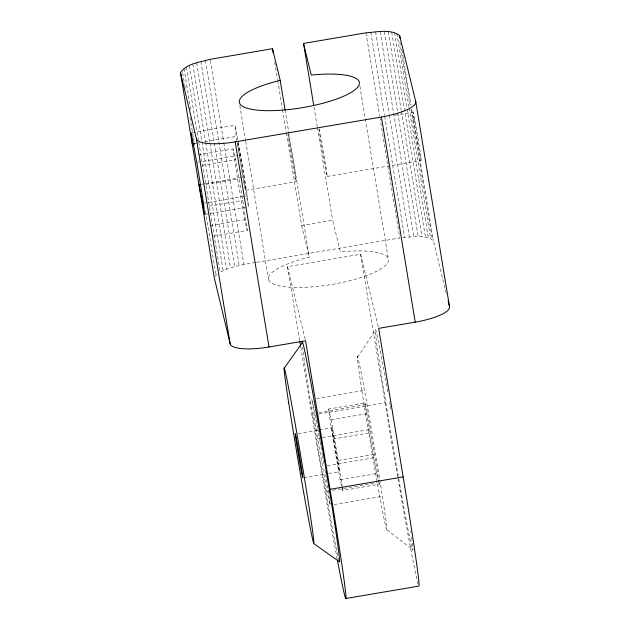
<?xml version="1.0" encoding="UTF-8"?>
<svg xmlns="http://www.w3.org/2000/svg" width="630" height="630" viewBox="0 0 630 630"><rect width="100%" height="100%" fill="white"/><g stroke="black" fill="none" stroke-linecap="round" stroke-linejoin="round"><path stroke-width="0.47" stroke-dasharray="3.15 2.36" d="M357.517 357.289L375.472 330.167M214.806 276.491L217.791 273.617M255.496 262.497C243.464 264.419 231.131 266.498 220.193 272.144L198.513 140.553M192.119 132.568L235.029 125.276L240.652 154.956L247.377 195.796L248.488 206.955L242.865 177.266L236.14 136.434L235.029 125.276M194.182 143.561L198.946 142.75M204.671 141.774L236.14 136.434M394.86 115.282L413.115 112.179M198.411 154.854L233.037 148.971L235.651 159.666L242.778 200.379L247.299 230.399L211.711 236.447M197.741 162.249L237.793 155.445M238.746 155.279L240.652 154.956M201.978 165.383L235.651 159.666M201.86 184.236L204.718 183.747M205.671 183.582L241.912 177.432M205.821 184.377L237.565 178.991L233.037 148.971M245.857 190.244L296.139 181.7M327.167 176.431L421.312 160.437M204.466 203.088L207.333 202.6M208.286 202.435L244.519 196.284M245.472 196.119L247.377 195.796M209.113 206.105L242.778 200.379M205.577 214.239L209.388 213.594M210.341 213.428L246.582 207.278M210.066 225.587L244.692 219.705L247.299 230.399M286.335 132.772L301.62 225.532L332.648 220.264L340.365 251.905A60.819 15.592 -9.4 0 1 379.654 269.593A60.819 15.592 -9.4 0 1 281.445 286.272A60.819 15.592 -9.4 0 1 309.33 257.182L285.295 111.266M256.465 262.332L399.766 237.959L379.843 117.007M299.652 340.452L287.5 266.663L360.604 254.244L378.669 328.364M316.559 398.514L362.904 390.639M379.016 482.352L379.307 484.289L342.752 490.494L340.145 479.8L333.018 439.078L328.49 409.067L365.046 402.853L367.652 413.548L378.866 481.383M318.985 412.579L366.298 404.547M337.247 559.306A148.334 2.796 80.4 0 1 328.025 508.985L324.828 490.904A148.334 2.796 80.4 0 1 311.968 415.209L314.85 414.713M318.701 414.06L385.072 402.791L360.604 254.244M328.49 409.067L331.104 419.761L367.652 413.548M298.226 433.566L318.426 430.133M319.394 429.967L331.9 427.841M326.403 479.493L330.27 505.189L326.883 491.29L317.614 438.354L321.473 437.7M322.442 437.535L368.786 429.66M333.018 439.078L369.566 432.873L365.046 402.853M342.318 487.588L338.231 460.475L374.787 454.269M327.285 465.68L375.567 457.474M303.762 477.76L324.923 474.162M328.766 473.508L339.349 471.712M340.145 479.8L376.701 473.587L378.654 481.611M326.883 491.29L328.813 490.959M332.671 490.305L377.086 482.753M334.136 504.535L381.441 496.503M402.68 237.581C412.626 237.108 424.848 234.171 433.369 240.605L446.52 294.407M386.836 529.854L412.745 549.525M378.874 482.501L379.307 484.289M301.62 225.532L309.33 257.182M287.5 266.663L305.337 339.83M315.126 413.241L311.732 399.333L317.614 438.354M397.94 478.485L401.129 496.566A148.334 2.796 80.4 0 0 418.186 584.262M369.566 432.873L376.701 473.587M331.104 419.761L338.231 460.475M315.457 415.162L316.134 419.013M316.299 419.974L317.654 427.675M317.819 428.636L318.496 432.487M318.662 433.448L319.339 437.299M319.505 438.259L320.009 441.15M320.182 442.11L320.851 445.961M321.024 446.922L322.371 454.624M322.536 455.584L323.214 459.435M323.379 460.396L324.056 464.247M237.565 178.991L244.692 219.705M401.971 49.99L411.059 105.139M411.697 109.014L433.369 240.605M399.829 42.123L410.351 105.982M410.988 109.848L432.345 239.502M396.876 33.437L408.988 106.974M409.146 107.935L430.66 238.565M394.561 32.658L406.996 108.132M407.153 109.1L428.353 237.786M391.671 32.075L425.463 237.203M388.253 31.681L401.16 110.061M401.326 111.022L422.045 236.809M384.379 31.5L418.17 236.628M380.126 31.524L413.918 236.652M375.582 31.76L389.135 114.006M389.293 114.975L409.374 236.888M370.834 32.201L384.544 115.408M384.702 116.377L404.625 237.321M365.975 32.831L379.685 116.046M359.88 86.066L388.371 259.04M314.023 107.202L317.205 126.535M317.37 127.496L332.648 220.264M274.719 62.228L277.578 79.624M277.743 80.593L282.358 108.612M282.516 109.581L286.177 131.804M300.77 347.248L311.968 415.209M239.825 105.47L245.558 140.254M245.716 141.222L268.474 279.405M210.247 60.315L223.634 141.593M223.792 142.561L243.881 264.474M205.388 60.362L239.18 265.49M200.883 61.52L234.675 266.648M196.654 62.779L209.727 142.128M209.884 143.089L230.446 267.907M192.788 64.142L205.537 141.545M205.695 142.514L226.58 269.262M189.346 65.559L201.781 141.033M201.939 142.002L223.138 270.687M186.401 67.016L198.355 139.584M183.999 68.489L191.016 111.061M182.676 72.852L184.59 84.459M184.748 85.428L185.228 88.334M190.008 117.361L193.197 136.71M193.355 137.679L193.993 141.545M194.15 142.514L194.631 145.42M205.467 211.215L215.988 275.074M342.46 488.557L342.752 490.494M324.962 469.98L325.537 473.784M325.678 474.737L326.253 478.54M339.216 561.086A111.25 2.095 80.4 0 1 338.483 558.361M337.893 555.857A111.25 2.095 80.4 0 1 318.496 450.001A111.25 2.095 80.4 0 1 302.558 347.272M412.351 543.028A111.25 2.095 80.4 0 1 399.081 480.745A111.25 2.095 80.4 0 1 376.228 339.617A111.25 2.095 80.4 0 1 387.844 391.702M389.686 402.074A111.25 2.095 80.4 0 1 390.206 404.98M390.372 405.956A111.25 2.095 80.4 0 1 390.891 408.894M410.791 531.137A111.25 2.095 80.4 0 1 411.028 532.87M411.658 537.477A111.25 2.095 80.4 0 1 412.099 540.942M397.617 476.642A148.334 2.796 80.4 0 1 385.072 402.791M319.221 128.961A24.475 0.465 80.4 0 1 325.789 166.029A24.475 0.465 80.4 0 1 325.056 166.249A24.475 0.465 80.4 0 1 318.993 129.032M288.193 134.229A24.475 0.465 80.4 0 1 294.753 171.305A24.475 0.465 80.4 0 1 294.029 171.525A24.475 0.465 80.4 0 1 287.965 134.3M237.912 142.774A24.475 0.465 80.4 0 1 244.471 179.841A24.475 0.465 80.4 0 1 243.747 180.062A24.475 0.465 80.4 0 1 237.683 142.845M361.99 391.427A87.515 1.646 80.4 0 0 386.505 529.176A87.515 1.646 80.4 0 0 368.038 410.106A87.515 1.646 80.4 0 0 361.99 391.427M332.703 434.353A22.247 0.417 80.4 0 0 339.121 470.996A22.247 0.417 80.4 0 0 335.05 443.985A22.247 0.417 80.4 0 0 332.703 434.353M414.005 119.346A24.475 0.465 80.4 0 0 421.06 159.65A24.475 0.465 80.4 0 0 416.58 129.93A24.475 0.465 80.4 0 0 414.005 119.346"/><path stroke-width="0.94" d="M337.436 560.298A148.334 2.796 80.4 0 0 342.358 567.78L340.476 555.085A148.334 2.796 80.4 0 0 330.033 489.321L305.566 340.775L269.01 346.988A37.083 9.513 -9.4 0 1 230.202 343.933L214.271 277.83L180.479 72.71C186.653 63.291 200.056 62.275 210.089 59.346L272.491 48.699L280.2 80.349L285.138 110.305M284.161 368.243L302.368 342.586M313.709 105.273L303.518 43.431L365.975 32.831C376.827 32.154 390.127 28.657 399.577 35.477L415.729 101.548L449.521 306.676A37.083 9.513 -9.4 0 1 415.225 322.15L378.669 328.364L403.145 476.902A148.334 2.796 80.4 0 1 413.587 542.666L415.461 555.361A148.334 2.796 80.4 0 1 418.958 586.081L345.846 598.5M194.182 143.561L192.276 143.884L191.166 132.725L196.788 162.406L203.514 203.246L204.624 214.405L199.001 184.716L200.907 184.393M180.479 72.71L196.41 138.805A37.083 9.513 -9.4 0 0 235.218 141.86L381.433 117.022A37.083 9.513 -9.4 0 0 415.729 101.548M330.033 489.321L403.145 476.902M313.976 543.729L339.641 561.944M448.135 301.014L449.521 306.676M303.518 43.431L311.236 75.072A60.819 15.592 -9.4 0 1 350.524 92.76A60.819 15.592 -9.4 0 1 252.315 109.439A60.819 15.592 -9.4 0 1 280.2 80.349M399.577 35.477L400.058 38.375M381.433 117.022L415.225 322.15M272.491 48.699L273.286 53.534M299.817 341.421L300.612 346.279M235.218 141.86L269.01 346.988M196.41 138.805L230.202 343.933M302.258 343.602A111.25 2.095 80.4 0 1 323.025 451.647A111.25 2.095 80.4 0 1 339.216 561.086M288.713 402.964A89.003 1.677 80.4 0 0 313.638 543.044A89.003 1.677 80.4 0 0 294.856 421.958A89.003 1.677 80.4 0 0 288.713 402.964M296.147 440.567A22.247 0.417 80.4 0 0 302.565 477.209A22.247 0.417 80.4 0 0 298.494 450.19A22.247 0.417 80.4 0 0 296.147 440.567"/></g></svg>
